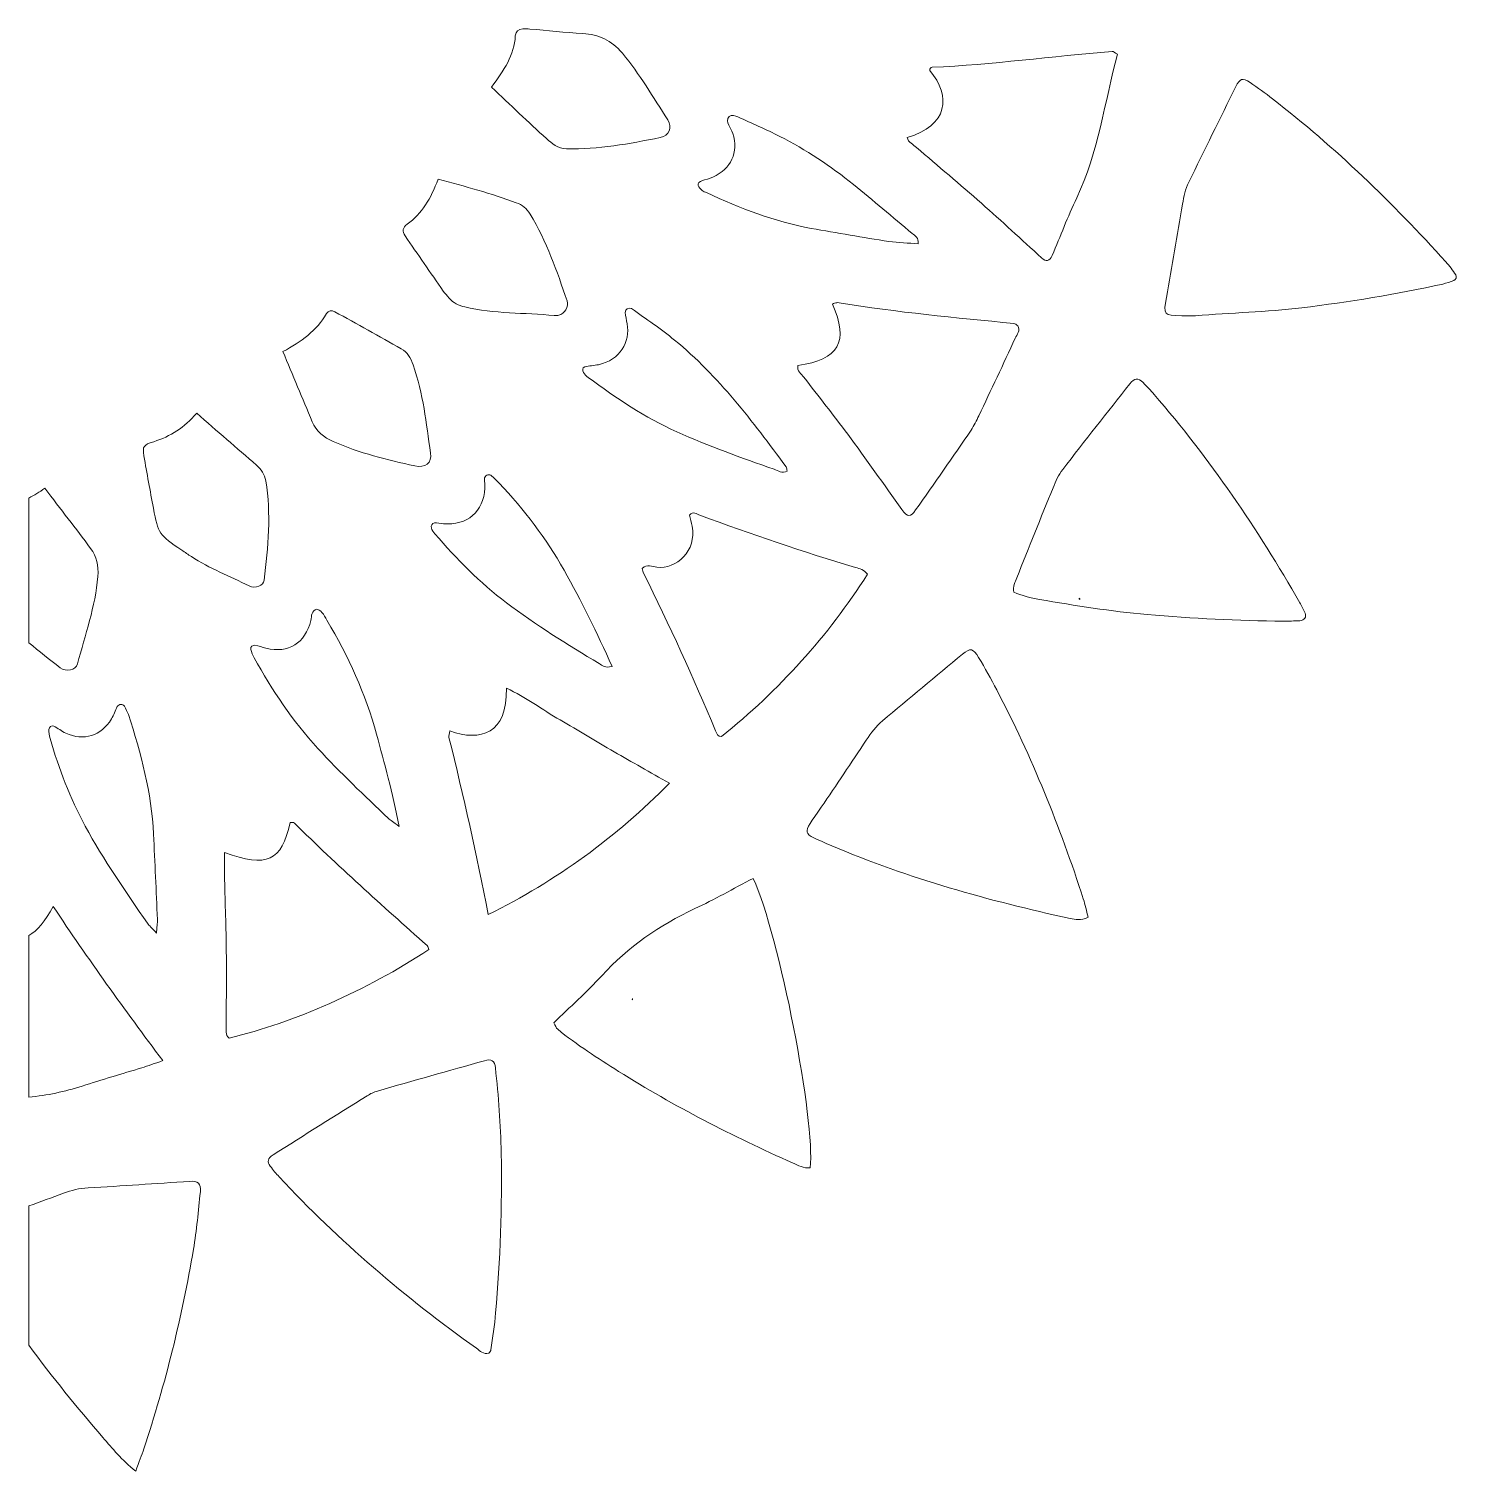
# Model space of a CAD drawing. Extents: x 212 to 2788, y -2896 to -104.
# Drawn here: x 2156.5 to 2600.3, y -2720.9 to -2272.7 of the extents above; entities that cross this region are included whole.
import ezdxf

# ---------------------------------------------------------------- set-up
doc = ezdxf.new("R2010")
doc.units = 0
doc.header["$MEASUREMENT"] = 0
doc.layers.add('Layer 1', color=7, linetype='Continuous')

# ---------------------------------------------------------------- blocks, each defined once
blk = doc.blocks.new('block 2')
at = {"layer": 'Layer 1', "true_color": 0xef5622}
h = blk.add_hatch(color=20, dxfattribs=at)
h.dxf.hatch_style = 2
edge = h.paths.add_edge_path()
edge.add_spline(control_points=[(2482.9, -2449.93), (2482.95, -2449.95), (2483, -2449.98), (2483.05, -2450), (2483.05, -2449.93), (2483.05, -2449.85), (2483.05, -2449.78), (2482.97, -2449.73), (2482.89, -2449.68), (2482.81, -2449.63), (2482.83, -2449.74), (2482.87, -2449.83), (2482.9, -2449.93)], knot_values=[0, 0, 0, 0, 1, 1, 1, 2, 2, 2, 3, 3, 3, 4, 4, 4, 4], degree=3, periodic=1)
h = blk.add_hatch(color=20, dxfattribs=at)
h.dxf.hatch_style = 2
edge = h.paths.add_edge_path()
edge.add_spline(control_points=[(2344.06, -2574.04), (2344.03, -2574.16), (2344, -2574.28), (2343.97, -2574.39), (2344.01, -2574.36), (2344.05, -2574.35), (2344.1, -2574.32), (2344.09, -2574.31), (2344.08, -2574.3), (2344.07, -2574.29), (2344.07, -2574.21), (2344.07, -2574.13), (2344.06, -2574.04)], knot_values=[0, 0, 0, 0, 1, 1, 1, 2, 2, 2, 3, 3, 3, 4, 4, 4, 4], degree=3, periodic=1)
at = {"layer": 'Layer 1', "lineweight": 0}
for points, knots in [([(2307.63, -2274.81), (2307.71, -2273.35), (2308.65, -2272.77), (2309.98, -2272.7), (2310.69, -2272.67), (2311.42, -2272.68), (2312.13, -2272.74), (2317.61, -2273.2), (2323.09, -2273.77), (2328.58, -2274.11), (2333.59, -2274.42), (2337.48, -2276.15), (2340.88, -2280.23), (2346.29, -2286.71), (2350.48, -2293.94), (2355, -2300.97), (2356.5, -2303.31), (2355.46, -2305.91), (2352.65, -2306.46), (2343.04, -2308.35), (2333.41, -2310.2), (2323.52, -2309.97), (2320.82, -2309.9), (2319.02, -2308.31), (2317.3, -2306.77), (2311.63, -2301.64), (2306.13, -2296.32), (2300.24, -2290.77), (2304.08, -2285.56), (2307.32, -2280.85), (2307.63, -2274.81)], [0, 0, 0, 0, 1, 1, 1, 2, 2, 2, 3, 3, 3, 4, 4, 4, 5, 5, 5, 6, 6, 6, 7, 7, 7, 8, 8, 8, 9, 9, 9, 10, 10, 10, 10]), ([(2452.46, -2326.89), (2445.8, -2321.01), (2438.99, -2315.32), (2432.27, -2309.52), (2431.2, -2308.6), (2429.78, -2307.99), (2429.35, -2306.45), (2442.11, -2302.73), (2443.12, -2293.66), (2436.42, -2285.59), (2436.46, -2285.35), (2436.45, -2285.07), (2436.58, -2284.89), (2436.69, -2284.73), (2436.96, -2284.62), (2437.17, -2284.61), (2455.86, -2283.8), (2474.39, -2281.2), (2493.02, -2279.7), (2493.42, -2279.66), (2493.86, -2280.09), (2494.68, -2280.51), (2490.7, -2295.41), (2488.88, -2310.97), (2482.05, -2325.21), (2479.26, -2331.04), (2476.99, -2337.12), (2474.43, -2343.06), (2473.63, -2344.91), (2472.58, -2345.13), (2471.12, -2343.81), (2464.89, -2338.18), (2458.76, -2332.44), (2452.46, -2326.89)], [0, 0, 0, 0, 1, 1, 1, 2, 2, 2, 3, 3, 3, 4, 4, 4, 5, 5, 5, 6, 6, 6, 7, 7, 7, 8, 8, 8, 9, 9, 9, 10, 10, 10, 11, 11, 11, 11]), ([(2596.76, -2345.1), (2597.87, -2346.34), (2598.87, -2347.69), (2599.8, -2349.07), (2600.25, -2349.74), (2599.83, -2350.57), (2599.2, -2350.86), (2598.13, -2351.36), (2596.97, -2351.7), (2595.82, -2351.96), (2581.34, -2355.23), (2566.69, -2357.48), (2551.96, -2359.36), (2541, -2360.76), (2529.98, -2360.81), (2519.01, -2361.84), (2517.57, -2361.84), (2516.14, -2361.86), (2514.7, -2361.84), (2509.06, -2361.73), (2508.95, -2361.55), (2509.91, -2356.17), (2511.62, -2346.5), (2513.33, -2336.83), (2514.93, -2327.14), (2515.32, -2324.75), (2515.82, -2322.45), (2516.89, -2320.27), (2521.75, -2310.39), (2526.59, -2300.49), (2531.47, -2290.62), (2532.74, -2288.05), (2533.58, -2287.81), (2535.9, -2289.36), (2538.29, -2290.96), (2540.63, -2292.64), (2542.89, -2294.41), (2562.46, -2309.59), (2580.2, -2326.72), (2596.76, -2345.1)], [0, 0, 0, 0, 1, 1, 1, 2, 2, 2, 3, 3, 3, 4, 4, 4, 5, 5, 5, 6, 6, 6, 7, 7, 7, 8, 8, 8, 9, 9, 9, 10, 10, 10, 11, 11, 11, 12, 12, 12, 13, 13, 13, 13]), ([(2365.61, -2319.91), (2366.73, -2319.5), (2367.92, -2319.22), (2369.01, -2318.73), (2374.69, -2316.19), (2377.03, -2311.04), (2375.19, -2305.15), (2374.91, -2304.25), (2374.4, -2303.41), (2374, -2302.55), (2373.58, -2301.67), (2373.18, -2300.72), (2374.08, -2299.95), (2374.93, -2299.21), (2375.95, -2299.69), (2376.76, -2300.05), (2381.14, -2302.01), (2385.54, -2303.92), (2389.81, -2306.1), (2397.96, -2310.25), (2405.58, -2315.28), (2412.68, -2321.04), (2418.84, -2326.03), (2424.91, -2331.13), (2430.96, -2336.24), (2431.79, -2336.95), (2433.1, -2337.52), (2432.75, -2339.43), (2429.76, -2339.21), (2426.69, -2339.2), (2423.69, -2338.73), (2415.64, -2337.48), (2407.6, -2336.12), (2399.58, -2334.66), (2388.18, -2332.58), (2377.47, -2328.43), (2367.01, -2323.55), (2366.58, -2323.35), (2366.07, -2323.23), (2365.72, -2322.92), (2365.22, -2322.47), (2364.64, -2321.95), (2364.44, -2321.34), (2364.17, -2320.51), (2364.96, -2320.16), (2365.61, -2319.91)], [0, 0, 0, 0, 1, 1, 1, 2, 2, 2, 3, 3, 3, 4, 4, 4, 5, 5, 5, 6, 6, 6, 7, 7, 7, 8, 8, 8, 9, 9, 9, 10, 10, 10, 11, 11, 11, 12, 12, 12, 13, 13, 13, 14, 14, 14, 15, 15, 15, 15]), ([(2273.4, -2337.03), (2272.4, -2335.59), (2272.62, -2334.45), (2274.03, -2333.4), (2278.59, -2330.03), (2281.46, -2325.45), (2283.61, -2319.4), (2292.06, -2321.62), (2300.09, -2323.81), (2307.93, -2326.71), (2309.79, -2327.39), (2311.12, -2328.5), (2312.2, -2330.26), (2317.4, -2338.68), (2320.53, -2347.97), (2323.73, -2357.23), (2324.31, -2358.91), (2322.83, -2361.29), (2321.16, -2361.66), (2320.7, -2361.77), (2320.21, -2361.82), (2319.74, -2361.77), (2310.48, -2360.84), (2301.09, -2361.28), (2291.93, -2359.1), (2289.97, -2358.63), (2288.35, -2357.87), (2287.08, -2356.33), (2286.47, -2355.6), (2285.76, -2354.93), (2285.22, -2354.15), (2281.27, -2348.45), (2277.35, -2342.73), (2273.4, -2337.03)], [0, 0, 0, 0, 1, 1, 1, 2, 2, 2, 3, 3, 3, 4, 4, 4, 5, 5, 5, 6, 6, 6, 7, 7, 7, 8, 8, 8, 9, 9, 9, 10, 10, 10, 11, 11, 11, 11]), ([(2251.08, -2400.92), (2248.05, -2399.59), (2245.82, -2397.78), (2244.55, -2394.76), (2241.52, -2387.52), (2238.5, -2380.27), (2235.44, -2372.94), (2241.1, -2369.92), (2245.86, -2366.48), (2248.98, -2361.15), (2249.52, -2360.23), (2250.66, -2360.1), (2251.54, -2360.58), (2258.45, -2364.36), (2265.34, -2368.18), (2272.2, -2372.06), (2274.14, -2373.16), (2275.12, -2374.94), (2275.88, -2377.1), (2279.03, -2385.98), (2279.96, -2395.27), (2281.3, -2404.48), (2281.76, -2407.59), (2279.68, -2409.22), (2276.41, -2408.49), (2267.79, -2406.57), (2259.23, -2404.5), (2251.08, -2400.92)], [0, 0, 0, 0, 1, 1, 1, 2, 2, 2, 3, 3, 3, 4, 4, 4, 5, 5, 5, 6, 6, 6, 7, 7, 7, 8, 8, 8, 9, 9, 9, 9]), ([(2330.28, -2381), (2329.71, -2380.58), (2329.17, -2380.05), (2328.82, -2379.45), (2328.47, -2378.84), (2328.36, -2377.92), (2329.24, -2377.7), (2330.61, -2377.34), (2332.07, -2377.32), (2333.46, -2377.03), (2340.24, -2375.57), (2343.37, -2369.94), (2342.36, -2364.33), (2342.15, -2363.15), (2341.91, -2361.97), (2341.77, -2360.78), (2341.66, -2359.86), (2342.98, -2359.05), (2343.77, -2359.62), (2348.25, -2362.83), (2352.86, -2365.9), (2357.11, -2369.39), (2370.79, -2380.62), (2381.33, -2394.65), (2391.77, -2408.75), (2392.02, -2409.09), (2391.99, -2409.64), (2392.09, -2410.1), (2390.58, -2411.03), (2389.27, -2409.94), (2388.02, -2409.51), (2377.82, -2406), (2367.68, -2402.34), (2357.84, -2397.89), (2347.94, -2393.42), (2338.96, -2387.45), (2330.28, -2381)], [0, 0, 0, 0, 1, 1, 1, 2, 2, 2, 3, 3, 3, 4, 4, 4, 5, 5, 5, 6, 6, 6, 7, 7, 7, 8, 8, 8, 9, 9, 9, 10, 10, 10, 11, 11, 11, 12, 12, 12, 12]), ([(2410.91, -2398.67), (2406.49, -2392.68), (2401.82, -2386.88), (2397.32, -2380.96), (2396.5, -2379.87), (2395.05, -2379.03), (2395.42, -2377.3), (2408.19, -2375.46), (2411.34, -2369.87), (2406.17, -2358.23), (2406.39, -2358.13), (2406.6, -2357.98), (2406.83, -2357.94), (2407.29, -2357.84), (2407.78, -2357.69), (2408.23, -2357.77), (2426.22, -2360.79), (2444.37, -2362.42), (2462.5, -2364.22), (2462.93, -2364.26), (2463.32, -2364.66), (2463.76, -2364.91), (2464.68, -2366.43), (2463.49, -2367.62), (2462.94, -2368.81), (2459.24, -2376.87), (2455.44, -2384.9), (2451.64, -2392.92), (2450.92, -2394.44), (2450.21, -2395.98), (2449.26, -2397.35), (2443.55, -2405.66), (2437.8, -2413.94), (2432.01, -2422.19), (2430.33, -2424.57), (2429.54, -2424.51), (2427.75, -2422.03), (2422.13, -2414.25), (2416.62, -2406.39), (2410.91, -2398.67)], [0, 0, 0, 0, 1, 1, 1, 2, 2, 2, 3, 3, 3, 4, 4, 4, 5, 5, 5, 6, 6, 6, 7, 7, 7, 8, 8, 8, 9, 9, 9, 10, 10, 10, 11, 11, 11, 12, 12, 12, 13, 13, 13, 13]), ([(2551.33, -2456.6), (2549.66, -2456.7), (2547.97, -2456.72), (2546.3, -2456.71), (2532.14, -2456.66), (2518.04, -2455.88), (2503.93, -2454.66), (2492.7, -2453.68), (2481.6, -2451.91), (2470.51, -2449.99), (2467.69, -2449.51), (2464.99, -2448.79), (2462.56, -2447.75), (2462.14, -2445.87), (2462.91, -2444.58), (2463.43, -2443.28), (2467.16, -2433.93), (2470.9, -2424.59), (2474.71, -2415.28), (2475.52, -2413.3), (2476.41, -2411.26), (2477.7, -2409.59), (2484.58, -2400.66), (2491.58, -2391.83), (2498.57, -2382.99), (2500.05, -2381.12), (2501.07, -2381.04), (2502.66, -2382.6), (2503.86, -2383.77), (2504.99, -2385.02), (2506.09, -2386.29), (2523.48, -2406.26), (2538.25, -2428.06), (2551.38, -2451.01), (2551.97, -2452.04), (2552.51, -2453.12), (2552.99, -2454.22), (2553.54, -2455.47), (2552.83, -2456.51), (2551.33, -2456.6)], [0, 0, 0, 0, 1, 1, 1, 2, 2, 2, 3, 3, 3, 4, 4, 4, 5, 5, 5, 6, 6, 6, 7, 7, 7, 8, 8, 8, 9, 9, 9, 10, 10, 10, 11, 11, 11, 12, 12, 12, 13, 13, 13, 13]), ([(2195.2, -2421.65), (2194.17, -2416.23), (2193.17, -2410.8), (2192.25, -2405.36), (2191.74, -2402.36), (2192.07, -2401.99), (2195.31, -2400.96), (2200.43, -2399.34), (2204.78, -2396.52), (2208.63, -2392.15), (2214.94, -2397.61), (2221.1, -2402.91), (2227.19, -2408.27), (2228.64, -2409.54), (2229.76, -2411.08), (2230.1, -2413.11), (2231.83, -2423.43), (2230.81, -2433.7), (2229.59, -2443.96), (2229.38, -2445.71), (2226.84, -2446.74), (2224.94, -2445.79), (2218.93, -2442.8), (2212.66, -2440.33), (2206.99, -2436.67), (2205.98, -2436.02), (2204.99, -2435.34), (2203.99, -2434.67), (2196.94, -2429.92), (2196.7, -2429.6), (2195.2, -2421.65)], [0, 0, 0, 0, 1, 1, 1, 2, 2, 2, 3, 3, 3, 4, 4, 4, 5, 5, 5, 6, 6, 6, 7, 7, 7, 8, 8, 8, 9, 9, 9, 10, 10, 10, 10]), ([(2282.48, -2426.19), (2283.39, -2426.1), (2284.34, -2426.42), (2285.27, -2426.49), (2292.74, -2427.04), (2297.72, -2422.76), (2298.19, -2415.37), (2298.25, -2414.43), (2297.99, -2413.47), (2298.03, -2412.52), (2298.05, -2412.13), (2298.4, -2411.61), (2298.74, -2411.41), (2299.08, -2411.22), (2299.75, -2411.2), (2300.03, -2411.41), (2300.96, -2412.14), (2301.84, -2412.97), (2302.65, -2413.84), (2310.33, -2422.12), (2317.25, -2430.96), (2322.77, -2440.85), (2328.13, -2450.47), (2332.99, -2460.33), (2337.69, -2470.78), (2335.53, -2471.43), (2334.62, -2470.49), (2333.67, -2469.91), (2323.84, -2463.96), (2314.04, -2457.95), (2304.86, -2451.01), (2296.6, -2444.77), (2289.41, -2437.41), (2282.65, -2429.61), (2282.19, -2429.08), (2281.72, -2428.46), (2281.54, -2427.8), (2281.34, -2427.1), (2281.72, -2426.26), (2282.48, -2426.19)], [0, 0, 0, 0, 1, 1, 1, 2, 2, 2, 3, 3, 3, 4, 4, 4, 5, 5, 5, 6, 6, 6, 7, 7, 7, 8, 8, 8, 9, 9, 9, 10, 10, 10, 11, 11, 11, 12, 12, 12, 13, 13, 13, 13]), ([(2156.49, -2418.47), (2158.15, -2417.64), (2159.79, -2416.63), (2161.44, -2415.43), (2166.42, -2421.96), (2171.1, -2428), (2175.68, -2434.11), (2177.6, -2436.67), (2178.19, -2439.49), (2177.92, -2442.83), (2177.14, -2452.23), (2173.99, -2461.02), (2171.61, -2470.01), (2171.09, -2471.96), (2168.06, -2472.66), (2166.19, -2471.21), (2162.92, -2468.67), (2159.7, -2466.08), (2156.49, -2463.46), (2156.49, -2463.46), (2156.49, -2418.47), (2156.49, -2418.47)], [0, 0, 0, 0, 1, 1, 1, 2, 2, 2, 3, 3, 3, 4, 4, 4, 5, 5, 5, 6, 6, 6, 7, 7, 7, 7]), ([(2351.65, -2439.99), (2357.64, -2440.62), (2364.09, -2434.88), (2362.54, -2427.25), (2362.3, -2426.08), (2362.03, -2424.91), (2361.78, -2423.76), (2362.91, -2422.45), (2364.03, -2423.47), (2365, -2423.83), (2380.94, -2429.72), (2397.02, -2435.19), (2413.31, -2440.03), (2414.63, -2440.42), (2416.09, -2440.7), (2417.05, -2442.17), (2404.74, -2461.42), (2389.6, -2478.2), (2371.7, -2492.59), (2370.59, -2492.61), (2370.21, -2491.65), (2369.87, -2490.84), (2362.94, -2474.26), (2355.45, -2457.95), (2347.48, -2441.84), (2347.28, -2441.44), (2347.24, -2440.95), (2347.09, -2440.34), (2348.46, -2438.83), (2350.2, -2439.84), (2351.65, -2439.99)], [0, 0, 0, 0, 1, 1, 1, 2, 2, 2, 3, 3, 3, 4, 4, 4, 5, 5, 5, 6, 6, 6, 7, 7, 7, 8, 8, 8, 9, 9, 9, 10, 10, 10, 10]), ([(2482.9, -2449.93), (2482.95, -2449.95), (2483, -2449.98), (2483.05, -2450), (2483.05, -2449.93), (2483.05, -2449.85), (2483.05, -2449.78), (2482.97, -2449.73), (2482.89, -2449.68), (2482.81, -2449.63), (2482.83, -2449.74), (2482.87, -2449.83), (2482.9, -2449.93)], [0, 0, 0, 0, 1, 1, 1, 2, 2, 2, 3, 3, 3, 4, 4, 4, 4]), ([(2226.74, -2464.24), (2227.9, -2464.39), (2229.01, -2464.89), (2230.16, -2465.17), (2237.16, -2466.82), (2242.33, -2463.61), (2244.12, -2456.5), (2244.3, -2455.81), (2244.19, -2455.02), (2244.47, -2454.39), (2244.74, -2453.82), (2245.33, -2453.05), (2245.82, -2453.02), (2246.38, -2452.98), (2247.11, -2453.55), (2247.55, -2454.05), (2248.18, -2454.76), (2248.63, -2455.62), (2249.11, -2456.45), (2255.71, -2467.63), (2261.11, -2479.33), (2264.52, -2491.9), (2266.95, -2500.88), (2269.47, -2509.84), (2271.57, -2520.51), (2269.68, -2519.14), (2268.86, -2518.66), (2268.2, -2518.03), (2260.71, -2510.95), (2253.26, -2503.85), (2246.26, -2496.27), (2238.41, -2487.76), (2232.08, -2478.21), (2226.48, -2468.13), (2226.02, -2467.31), (2225.69, -2466.41), (2225.46, -2465.5), (2225.22, -2464.52), (2226.13, -2464.17), (2226.74, -2464.24)], [0, 0, 0, 0, 1, 1, 1, 2, 2, 2, 3, 3, 3, 4, 4, 4, 5, 5, 5, 6, 6, 6, 7, 7, 7, 8, 8, 8, 9, 9, 9, 10, 10, 10, 11, 11, 11, 12, 12, 12, 13, 13, 13, 13]), ([(2480, -2549.12), (2454.72, -2543.61), (2429.85, -2536.75), (2406.02, -2526.53), (2395.93, -2522.2), (2396.69, -2523.48), (2402.69, -2514.59), (2407.38, -2507.64), (2412.04, -2500.68), (2416.67, -2493.69), (2418.13, -2491.48), (2419.66, -2489.39), (2421.73, -2487.67), (2430.05, -2480.82), (2438.3, -2473.87), (2446.6, -2466.99), (2448.99, -2465.01), (2449.86, -2465.17), (2451.59, -2468.05), (2453.55, -2471.34), (2455.42, -2474.69), (2457.2, -2478.08), (2468.13, -2498.92), (2476.84, -2520.67), (2484.11, -2543.03), (2484.7, -2544.83), (2485.07, -2546.71), (2485.59, -2548.76), (2483.27, -2549.88), (2481.6, -2549.47), (2480, -2549.12)], [0, 0, 0, 0, 1, 1, 1, 2, 2, 2, 3, 3, 3, 4, 4, 4, 5, 5, 5, 6, 6, 6, 7, 7, 7, 8, 8, 8, 9, 9, 9, 10, 10, 10, 10]), ([(2299.23, -2547.94), (2295.55, -2529.24), (2291.59, -2511.02), (2287.02, -2492.94), (2286.87, -2492.31), (2287.16, -2491.57), (2287.25, -2490.85), (2296.78, -2494.32), (2305.28, -2491.63), (2304.85, -2477.61), (2310.96, -2480.23), (2316, -2484.29), (2321.56, -2487.45), (2327.19, -2490.66), (2332.7, -2494.08), (2338.31, -2497.32), (2343.86, -2500.53), (2349.47, -2503.65), (2355.52, -2507.06), (2338.88, -2523.98), (2320.45, -2537.35), (2299.23, -2547.94)], [0, 0, 0, 0, 1, 1, 1, 2, 2, 2, 3, 3, 3, 4, 4, 4, 5, 5, 5, 6, 6, 6, 7, 7, 7, 7]), ([(2164.24, -2489.35), (2165.53, -2489.94), (2166.63, -2490.95), (2167.93, -2491.54), (2173.5, -2494.09), (2178.97, -2492.4), (2182.15, -2487.14), (2182.88, -2485.93), (2183.26, -2484.51), (2183.92, -2483.25), (2184.09, -2482.91), (2184.69, -2482.63), (2185.1, -2482.61), (2185.47, -2482.59), (2186.01, -2482.87), (2186.2, -2483.19), (2186.68, -2484), (2187.11, -2484.88), (2187.4, -2485.79), (2191.36, -2497.87), (2194.59, -2510.11), (2195.22, -2522.9), (2195.65, -2531.74), (2196.06, -2540.59), (2196.44, -2549.44), (2196.48, -2550.36), (2196.32, -2551.29), (2196.14, -2553.66), (2194.58, -2551.97), (2193.88, -2551.37), (2193.37, -2550.63), (2186.53, -2540.81), (2179.72, -2530.96), (2174.01, -2520.42), (2169.32, -2511.77), (2165.85, -2502.6), (2163.06, -2493.17), (2162.8, -2492.28), (2162.64, -2491.29), (2162.71, -2490.37), (2162.76, -2489.62), (2163.59, -2489.06), (2164.24, -2489.35)], [0, 0, 0, 0, 1, 1, 1, 2, 2, 2, 3, 3, 3, 4, 4, 4, 5, 5, 5, 6, 6, 6, 7, 7, 7, 8, 8, 8, 9, 9, 9, 10, 10, 10, 11, 11, 11, 12, 12, 12, 13, 13, 13, 14, 14, 14, 14]), ([(2218.76, -2586.31), (2217.38, -2585.29), (2217.85, -2583.77), (2217.84, -2582.45), (2217.81, -2574.29), (2217.92, -2566.14), (2217.82, -2557.98), (2217.74, -2550.56), (2217.43, -2543.13), (2217.26, -2535.7), (2217.2, -2533.36), (2217.25, -2531.03), (2217.25, -2528.62), (2230.47, -2533.46), (2235.04, -2531.34), (2237.66, -2519.32), (2237.9, -2519.3), (2238.14, -2519.23), (2238.37, -2519.26), (2238.61, -2519.29), (2238.88, -2519.37), (2239.04, -2519.52), (2252.33, -2532.68), (2266.28, -2545.13), (2280.24, -2557.56), (2280.55, -2557.83), (2280.6, -2558.39), (2280.78, -2558.81), (2261.21, -2571.58), (2239.03, -2581.42), (2218.76, -2586.31)], [0, 0, 0, 0, 1, 1, 1, 2, 2, 2, 3, 3, 3, 4, 4, 4, 5, 5, 5, 6, 6, 6, 7, 7, 7, 8, 8, 8, 9, 9, 9, 10, 10, 10, 10]), ([(2399.22, -2626.62), (2397.2, -2626.89), (2395.51, -2625.85), (2393.8, -2625.09), (2375.13, -2616.83), (2357.03, -2607.49), (2339.74, -2596.64), (2333.24, -2592.56), (2326.76, -2588.42), (2320.79, -2583.57), (2320.28, -2583.16), (2320.07, -2582.39), (2319.58, -2581.56), (2324.57, -2576.7), (2329.81, -2572.09), (2334.47, -2566.96), (2342.67, -2557.92), (2352.39, -2551.2), (2363.39, -2546.07), (2369.45, -2543.25), (2375.28, -2539.93), (2381.55, -2536.66), (2389.64, -2554.16), (2400.98, -2612.62), (2399.22, -2626.62)], [0, 0, 0, 0, 1, 1, 1, 2, 2, 2, 3, 3, 3, 4, 4, 4, 5, 5, 5, 6, 6, 6, 7, 7, 7, 8, 8, 8, 8]), ([(2156.49, -2554.44), (2159.09, -2552.97), (2161.52, -2549.98), (2164.05, -2545.38), (2174.88, -2561.71), (2186.16, -2577.39), (2198.11, -2593.31), (2195.52, -2594.19), (2193.56, -2594.91), (2191.58, -2595.53), (2185.4, -2597.44), (2179.18, -2599.22), (2173.02, -2601.22), (2167.62, -2602.97), (2162.12, -2604.07), (2156.49, -2604.7), (2156.49, -2604.7), (2156.49, -2554.44), (2156.49, -2554.44)], [0, 0, 0, 0, 1, 1, 1, 2, 2, 2, 3, 3, 3, 4, 4, 4, 5, 5, 5, 6, 6, 6, 6]), ([(2344.06, -2574.04), (2344.03, -2574.16), (2344, -2574.28), (2343.97, -2574.39), (2344.01, -2574.36), (2344.05, -2574.35), (2344.1, -2574.32), (2344.09, -2574.31), (2344.08, -2574.3), (2344.07, -2574.29), (2344.07, -2574.21), (2344.07, -2574.13), (2344.06, -2574.04)], [0, 0, 0, 0, 1, 1, 1, 2, 2, 2, 3, 3, 3, 4, 4, 4, 4]), ([(2301.52, -2671.73), (2301.19, -2675.55), (2300.59, -2679.34), (2300.07, -2683.14), (2300.02, -2683.53), (2299.62, -2683.87), (2299.38, -2684.25), (2297.75, -2684.63), (2296.67, -2683.51), (2295.55, -2682.71), (2273.43, -2666.91), (2252.79, -2649.4), (2234.27, -2629.45), (2233.29, -2628.4), (2232.37, -2627.28), (2231.51, -2626.13), (2230.46, -2624.72), (2230.68, -2623.66), (2232.36, -2622.6), (2242.09, -2616.45), (2251.83, -2610.33), (2261.6, -2604.23), (2262.6, -2603.61), (2263.71, -2603.07), (2264.85, -2602.75), (2275.89, -2599.57), (2286.95, -2596.44), (2298.02, -2593.34), (2300.23, -2592.72), (2301.2, -2593.31), (2301.45, -2595.57), (2302.39, -2604.4), (2303.11, -2613.24), (2303.26, -2622.12), (2303.54, -2638.69), (2302.95, -2655.22), (2301.52, -2671.73)], [0, 0, 0, 0, 1, 1, 1, 2, 2, 2, 3, 3, 3, 4, 4, 4, 5, 5, 5, 6, 6, 6, 7, 7, 7, 8, 8, 8, 9, 9, 9, 10, 10, 10, 11, 11, 11, 12, 12, 12, 12]), ([(2209.77, -2634.09), (2209.19, -2640.05), (2208.62, -2646.03), (2207.63, -2651.92), (2204.09, -2672.98), (2198.92, -2693.66), (2192.23, -2713.94), (2191.56, -2715.96), (2190.77, -2717.94), (2189.69, -2720.88), (2185.29, -2717.37), (2182.43, -2713.82), (2179.49, -2710.42), (2171.46, -2701.14), (2163.76, -2691.62), (2156.49, -2681.77), (2156.49, -2681.77), (2156.49, -2638.47), (2156.49, -2638.47), (2160.07, -2637.15), (2163.65, -2635.84), (2167.22, -2634.51), (2169.71, -2633.59), (2172.21, -2633), (2174.9, -2632.85), (2185.42, -2632.27), (2195.94, -2631.51), (2206.46, -2630.82), (2209.01, -2630.65), (2210.03, -2631.46), (2209.77, -2634.09)], [0, 0, 0, 0, 1, 1, 1, 2, 2, 2, 3, 3, 3, 4, 4, 4, 5, 5, 5, 6, 6, 6, 7, 7, 7, 8, 8, 8, 9, 9, 9, 10, 10, 10, 10])]:
    blk.add_open_spline(points, degree=3, knots=knots, dxfattribs=at)

msp = doc.modelspace()

# ---------------------------------------------------------------- block references
at = {"layer": 'Layer 1'}
msp.add_blockref('block 2', (0, 0), dxfattribs=at)

doc.saveas('drawing.dxf')
